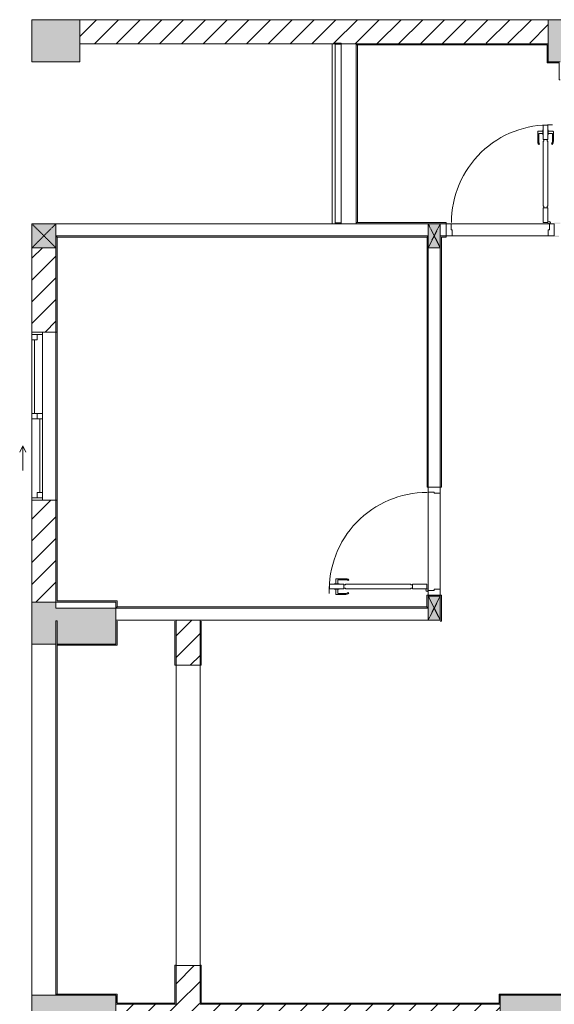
# Model space of a CAD drawing. Header units: millimetres. Extents: x 41758 to 237109, y 3795 to 78637.
# Drawn here: x 143306 to 147758, y 70037 to 78237 of the extents above; entities that cross this region are included whole.
import ezdxf

# ---------------------------------------------------------------- set-up
doc = ezdxf.new("R2010")
doc.units = ezdxf.units.MM
doc.linetypes.add('IMPORT-Dash _2_', pattern=[6, 3, -3])
for name, color, linetype, lineweight in [('A-DETL-GENF-7', 130, 'Continuous', 9), ('A-DOOR-2', 130, 'Continuous', 9), ('A-FLOR-1', 130, 'Continuous', 9), ('A-FLOR-HRAL-5', 130, 'Continuous', 9), ('A-GLAZ-3', 130, 'Continuous', 9), ('A-WALL-1', 130, 'Continuous', 9), ('A-WALL-PATT-3', 130, 'Continuous', 9), ('A_1404_dwg-1', 130, 'Continuous', 9), ('I-WALL', 130, 'Continuous', 9), ('I-WALL-1', 130, 'Continuous', 9), ('S-COLS-1', 130, 'Continuous', 9), ('S-COLS-2', 130, 'Continuous', 9), ('S-COLS-4', 130, 'Continuous', 9), ('S-COLS-7', 130, 'IMPORT-Dash _2_', 9), ('S-COLS-HDLN-1', 130, 'IMPORT-Dash _2_', 9)]:
    doc.layers.add(name, color=color, linetype=linetype, lineweight=lineweight)
pattern_1 = [(45, (0, 0), (-90.50967, 90.50967), [])]

# ---------------------------------------------------------------- blocks, each defined once
blk = doc.blocks.new('A_1404_dwg_NCV_TKTC_KET CAU_rvt-1-TKTC_MB HOÀN THIỆN SÀN TẦNG 3-4-4819833-KeyPlan-CH6')
at = {"layer": 'S-COLS-1'}
for points in [[(33652.6, 77886.9), (34052.6, 77886.9), (34052.6, 78236.9), (33652.6, 78236.9), (33652.6, 78036.9)], [(37952.6, 77886.9), (38652.6, 77886.9), (38652.6, 78236.9), (37952.6, 78236.9), (37952.6, 78026.9)], [(34352.6, 73036.9), (34352.6, 73336.9), (33852.6, 73336.9), (33847.8, 73386.9), (33652.6, 73386.9), (33652.6, 73036.9), (33852.6, 73036.9), (33852.6, 73231.9), (33862.6, 73231.9), (33862.6, 73036.9), (34104.3, 73036.9)], [(33652.6, 69761.9), (34352.6, 69761.9), (34352.6, 70111.9), (33652.6, 70111.9), (33652.6, 69836.9)], [(38042.6, 69761.9), (38852.6, 69761.9), (38852.6, 70111.9), (37552.7, 70111.9), (37552.6, 69761.9)]]:
    blk.add_hatch(color=256, dxfattribs=at).paths.add_polyline_path(points)
at = {"layer": 'A-FLOR-1'}
blk.add_line((36152.5, 78036.9), (36152.5, 76536.9), dxfattribs=at)
at = {"layer": 'S-COLS-2'}
blk.add_line((37552.6, 70036.9), (37552.6, 69836.9), dxfattribs=at)
at = {"layer": 'S-COLS-2', "flags": 128}
blk.add_lwpolyline([(33652.6, 78236.9), (33652.6, 77886.9), (34052.6, 77886.9), (34052.6, 78236.9)], close=True, dxfattribs=at)
for points in [[(38652.6, 78236.9), (37952.6, 78236.9), (37952.6, 77886.9)], [(33852.6, 73386.9), (33652.6, 73386.9), (33652.6, 73036.9), (33852.6, 73036.9)], [(33852.6, 70111.9), (33652.6, 70111.9), (33652.6, 69761.9), (34352.6, 69761.9), (34352.6, 70036.9)]]:
    blk.add_lwpolyline(points, dxfattribs=at)
blk = doc.blocks.new('A_1404_dwg_DOOR_CW_01 CANH MO-PANEL KINH - DIW_01-900x2200-CỬA GỖ VÂN LAMINATE-553393-TKTC_MB HOÀN THIỆN SÀN TẦNG 3-4-4819840-KeyPlan-CH6')
at = {"layer": 'A-DETL-GENF-7'}
for p, q in [((105158.5, 29623.9), (105158.5, 29703.4)), ((105201.5, 29707.4), (105162.5, 29707.4)), ((105166.5, 29686.4), (105166.5, 29623.9)), ((105201.5, 29690.4), (105170.5, 29690.4)), ((105245.5, 29707.4), (105284.5, 29707.4)), ((105245.5, 29690.4), (105276.5, 29690.4)), ((105280.5, 29686.4), (105280.5, 29623.9)), ((105288.5, 29623.9), (105288.5, 29703.4)), ((105166.7, 29598.1), (105173.2, 29602.7)), ((105280.4, 29598.1), (105273.8, 29602.7))]:
    blk.add_line(p, q, dxfattribs=at)
at = {"layer": 'A-DETL-GENF-7', "flags": 128}
for points in [[(105201.5, 29679.2), (105203.5, 29679.2), (105203.5, 29718.7), (105201.5, 29718.7)], [(105203.5, 29758.9), (105243.5, 29758.9), (105243.5, 29638.9), (105203.5, 29638.9)], [(105245.5, 29679.2), (105243.5, 29679.2), (105243.5, 29718.7), (105245.5, 29718.7)], [(105237.5, 29082.9), (105243.5, 29082.9), (105243.5, 29624.9), (105237.5, 29624.9), (105237.5, 29638.9), (105209.5, 29638.9), (105209.5, 29624.9), (105203.5, 29624.9), (105203.5, 29082.9), (105209.5, 29082.9), (105209.5, 29068.9), (105237.5, 29068.9)], [(105243.5, 29068.9), (105203.5, 29068.9), (105203.5, 28948.9), (105243.5, 28948.9)]]:
    blk.add_lwpolyline(points, close=True, dxfattribs=at)
at = {"layer": 'A-DETL-GENF-7'}
blk.add_circle((105193.5, 28946.9), 10, dxfattribs=at)
for centre, radius, start, end in [((105162.5, 29703.4), 4, 90, 180), ((105193.5, 28946.9), 814, 360, 92), ((105170.5, 29686.4), 4, 90, 180), ((105276.5, 29686.4), 4, 0, 90), ((105284.5, 29703.4), 4, 0, 90), ((105203.5, 29623.9), 45, 180, 215), ((105203.5, 29623.9), 37, 180, 215), ((105243.5, 29623.9), 37, 325, 0), ((105243.5, 29623.9), 45, 325, 0)]:
    blk.add_arc(centre, radius, start, end, dxfattribs=at)
at = {"layer": 'A-DOOR-2'}
blk.add_line((105193.5, 28936.9), (105218.5, 28936.9), dxfattribs=at)
at = {"layer": 'A-DOOR-2', "flags": 128}
for points in [[(105150.5, 28836.9), (105200.5, 28836.9), (105200.5, 28886.9), (105190.5, 28886.9), (105190.5, 28936.9), (105150.5, 28936.9)], [(106000.5, 28836.9), (106050.5, 28836.9), (106050.5, 28936.9), (106010.5, 28936.9), (106010.5, 28886.9), (106000.5, 28886.9)]]:
    blk.add_lwpolyline(points, close=True, dxfattribs=at)
blk = doc.blocks.new('A_1404_dwg_Railing - 50 x 10mm-901205-TKTC_MB HOÀN THIỆN SÀN TẦNG 3-4-4819861-KeyPlan-CH6')
at = {"layer": 'A-FLOR-HRAL-5', "flags": 128}
blk.add_lwpolyline([(107527.5, 61566.9), (107477.5, 61566.9), (107477.5, 61556.9), (107527.5, 61556.9)], close=True, dxfattribs=at)
blk = doc.blocks.new('A_1404_dwg_Railing - Railing-942457-TKTC_MB HOÀN THIỆN SÀN TẦNG 3-4-4819912-KeyPlan-CH6')
at = {"layer": 'A-FLOR-HRAL-5'}
for p, q in [((36177.6, 78031.9), (36177.6, 76546.5)), ((36227.6, 76546.5), (36227.6, 78031.9))]:
    blk.add_line(p, q, dxfattribs=at)
for p in [(-71299.9, 16475), (-71299.9, 14979.6)]:
    blk.add_blockref('A_1404_dwg_Railing - 50 x 10mm-901205-TKTC_MB HOÀN THIỆN SÀN TẦNG 3-4-4819861-KeyPlan-CH6', p)
blk = doc.blocks.new('A_1404_dwg_G1_SOF - BO TRU - 100x200-745959-TKTC_MB HOÀN THIỆN SÀN TẦNG 3-4-4819847-KeyPlan-CH6')
at = {"layer": 'S-COLS-1'}
blk.add_hatch(color=256, dxfattribs=at).paths.add_polyline_path([(110752.6, 56636.9), (110752.6, 56836.9), (110652.6, 56836.9), (110652.6, 56636.9)])
at = {"layer": 'S-COLS-1', "flags": 128}
blk.add_lwpolyline([(110752.6, 56836.9), (110652.6, 56836.9), (110652.6, 56636.9), (110752.6, 56636.9)], close=True, dxfattribs=at)
at = {"layer": 'S-COLS-HDLN-1'}
for p, q in [((110752.6, 56836.9), (110652.6, 56636.9)), ((110652.6, 56836.9), (110752.6, 56636.9))]:
    blk.add_line(p, q, dxfattribs=at)
blk = doc.blocks.new('A_1404_dwg_DOOR_CW_01 CANH MO-PANEL KINH - DIG_01-900x2200-CỬA NHÔM KÍNH-901215-TKTC_MB HOÀN THIỆN SÀN TẦNG 3-4-4819898-KeyPlan-CH6')
at = {"layer": 'A-DETL-GENF-7'}
for p, q in [((37864.6, 68823.9), (37864.6, 68903.4)), ((37907.6, 68907.4), (37868.6, 68907.4)), ((37872.6, 68886.4), (37872.6, 68823.9)), ((37907.6, 68890.4), (37876.6, 68890.4)), ((37951.6, 68907.4), (37990.6, 68907.4)), ((37951.6, 68890.4), (37982.6, 68890.4)), ((37986.6, 68886.4), (37986.6, 68823.9)), ((37994.6, 68823.9), (37994.6, 68903.4)), ((37872.7, 68798.1), (37879.3, 68802.7)), ((37986.4, 68798.1), (37979.9, 68802.7))]:
    blk.add_line(p, q, dxfattribs=at)
at = {"layer": 'A-DETL-GENF-7', "flags": 128}
for points in [[(37907.6, 68879.2), (37909.6, 68879.2), (37909.6, 68918.7), (37907.6, 68918.7)], [(37949.6, 68958.9), (37909.6, 68958.9), (37909.6, 68838.9), (37949.6, 68838.9)], [(37951.6, 68879.2), (37949.6, 68879.2), (37949.6, 68918.7), (37951.6, 68918.7)], [(37915.6, 68282.9), (37909.6, 68282.9), (37909.6, 68824.9), (37915.6, 68824.9), (37915.6, 68838.9), (37943.6, 68838.9), (37943.6, 68824.9), (37949.6, 68824.9), (37949.6, 68282.9), (37943.6, 68282.9), (37943.6, 68268.9), (37915.6, 68268.9)], [(37909.6, 68268.9), (37949.6, 68268.9), (37949.6, 68148.9), (37909.6, 68148.9)]]:
    blk.add_lwpolyline(points, close=True, dxfattribs=at)
at = {"layer": 'A-DETL-GENF-7'}
blk.add_circle((37959.6, 68146.9), 10, dxfattribs=at)
for centre, radius, start, end in [((37959.6, 68146.9), 814, 88, 180), ((37868.6, 68903.4), 4, 90, 180), ((37876.6, 68886.4), 4, 90, 180), ((37982.6, 68886.4), 4, 0, 90), ((37990.6, 68903.4), 4, 0, 90), ((37909.6, 68823.9), 45, 180, 215), ((37909.6, 68823.9), 37, 180, 215), ((37949.6, 68823.9), 37, 325, 0), ((37949.6, 68823.9), 45, 325, 0)]:
    blk.add_arc(centre, radius, start, end, dxfattribs=at)
at = {"layer": 'A-DOOR-2'}
blk.add_line((37959.6, 68136.9), (37934.6, 68136.9), dxfattribs=at)
at = {"layer": 'A-DOOR-2', "flags": 128}
for points in [[(37102.6, 68036.9), (37102.6, 68136.9), (37142.6, 68136.9), (37142.6, 68086.9), (37152.6, 68086.9), (37152.6, 68036.9)], [(37952.6, 68036.9), (37952.6, 68086.9), (37962.6, 68086.9), (37962.6, 68136.9), (38002.6, 68136.9), (38002.6, 68036.9)]]:
    blk.add_lwpolyline(points, close=True, dxfattribs=at)
blk = doc.blocks.new('A_1404_dwg_Railing - Railing-910893-TKTC_MB HOÀN THIỆN SÀN TẦNG 3-4-4819922-KeyPlan-CH6')
at = {"layer": 'A-FLOR-HRAL-5'}
for p, q in [((33852.6, 76426.9), (33852.6, 76436.9)), ((34362.6, 73346.9), (34362.6, 73386.9))]:
    blk.add_line(p, q, dxfattribs=at)
at = {"layer": 'A-FLOR-HRAL-5', "flags": 128}
for points in [[(33852.6, 76436.9), (33862.6, 76426.9), (36942.6, 76426.9)], [(36952.6, 76436.9), (36942.6, 76426.9), (36942.6, 74343.1), (36952.6, 74343.1)], [(36942.2, 73346.9), (36942.2, 73443.1), (36952.2, 73443.1), (36952.2, 73336.9), (36942.2, 73346.9), (34362.6, 73346.9), (34352.6, 73336.9), (34352.6, 73386.9)]]:
    blk.add_lwpolyline(points, dxfattribs=at)
blk = doc.blocks.new('A_1404_dwg_NCV_TKTC_TANG 3 - 4_rvt-1-TKTC_MB HOÀN THIỆN SÀN TẦNG 3-4-4819943-KeyPlan-CH6')
at = {"layer": 'A-WALL-PATT-3'}
for points in [[(37942.6, 78026.9), (37952.6, 78026.9), (37952.6, 78036.9), (36352.6, 78034.9), (36352.6, 78026.9), (36368.5, 78026.9)], [(37942.6, 77886.9), (37952.6, 77886.9), (37952.6, 78026.9), (37942.6, 78026.9)], [(38042.6, 77876.9), (38042.6, 77886.9), (37942.6, 77886.9), (37942.6, 77876.9), (37952.6, 77876.9)], [(34352.6, 73386.9), (34362.6, 73386.9), (34362.6, 73396.9), (33862.6, 73396.9), (33862.6, 73386.9)], [(34352.6, 73026.9), (34362.6, 73026.9), (34362.6, 73226.9), (34352.6, 73226.9), (34352.6, 73036.9)], [(33862.6, 73026.9), (34352.6, 73026.9), (34352.6, 73036.9), (33862.6, 73036.9)], [(33852.6, 70111.9), (34362.6, 70111.9), (34362.6, 70121.9), (33852.6, 70121.9)], [(34362.6, 70046.9), (34362.6, 70111.9), (34352.6, 70111.9), (34352.6, 70046.9)], [(37552.6, 70046.9), (37552.7, 70046.9), (37552.6, 70121.9), (37542.7, 70121.9), (37542.7, 70046.9), (37552.6, 70046.9)], [(38852.6, 70111.9), (38862.7, 70111.9), (38862.7, 70121.9), (37552.7, 70121.9), (37552.7, 70111.9), (38077.1, 70111.9)], [(34352.6, 70036.9), (34842.6, 70036.9), (34842.6, 70046.9), (34352.6, 70046.9)], [(37542.7, 70036.9), (37552.7, 70036.9), (37552.6, 70046.9), (35052.6, 70046.9), (35052.6, 70036.9), (37542.6, 70036.9)]]:
    blk.add_hatch(color=256, dxfattribs=at).paths.add_polyline_path(points)
h = blk.add_hatch(color=256, dxfattribs=at)
h.paths.add_polyline_path([(38002.6, 76536.9), (38052.6, 76536.9), (38052.6, 76546.9), (38002.6, 76546.9)])
h.paths.add_polyline_path([(36352.6, 76536.9), (37102.6, 76536.9), (37102.6, 76546.9), (36352.6, 76546.9)])
h = blk.add_hatch(color=256, dxfattribs=at)
h.paths.add_polyline_path([(33852.6, 73386.9), (33862.6, 73386.9), (33862.6, 74235.3), (33852.6, 74235.3), (33852.6, 73396.9)])
h.paths.add_polyline_path([(33852.6, 75635.3), (33862.6, 75635.3), (33862.6, 76426.9), (33852.6, 76426.9), (33852.6, 76336.9)])
h = blk.add_hatch(color=256, dxfattribs=at)
h.paths.add_polyline_path([(37062.6, 73226.9), (37062.6, 73443.1), (37052.6, 73443.1), (37052.6, 73226.9)])
h.paths.add_polyline_path([(37062.6, 74343.1), (37062.6, 76436.9), (37052.6, 76436.9), (37052.6, 74343.1)])
h = blk.add_hatch(color=256, dxfattribs=at)
h.paths.add_polyline_path([(38002.6, 76426.9), (38042.6, 76426.9), (38042.6, 76436.9), (38002.6, 76436.9)])
h.paths.add_polyline_path([(37062.6, 76426.9), (37102.6, 76426.9), (37102.6, 76436.9), (37062.6, 76436.9)])
h = blk.add_hatch(color=256, dxfattribs=at)
h.paths.add_polyline_path([(34852.6, 70036.9), (34852.6, 70362.4), (34842.6, 70360.3), (34842.6, 70036.9)])
h.paths.add_polyline_path([(34852.6, 72862.4), (34852.6, 73226.9), (34842.6, 73226.9), (34842.6, 72862.4)])
h = blk.add_hatch(color=256, dxfattribs=at)
h.paths.add_polyline_path([(35062.6, 70046.9), (35062.6, 70362.4), (35052.6, 70360.3), (35052.6, 70046.9)])
h.paths.add_polyline_path([(35052.6, 72862.4), (35062.6, 72862.4), (35062.6, 73226.9), (35052.6, 73226.9)])
at = {"layer": 'A-FLOR-1'}
for p, q in [((37952.6, 76436.9), (37152.6, 76436.9)), ((36952.6, 73483.1), (36952.6, 74303.1)), ((37052.6, 74293.1), (37052.6, 73493.1)), ((34352.6, 73236.9), (34352.6, 73226.9)), ((34852.6, 73226.9), (34852.6, 73236.9)), ((35052.6, 73236.9), (35052.6, 73226.9)), ((34852.6, 70360.3), (35052.6, 70360.3))]:
    blk.add_line(p, q, dxfattribs=at)
at = {"layer": 'A-FLOR-1', "flags": 128}
for points in [[(33852.6, 73386.9), (33852.6, 73336.9), (34352.6, 73336.9)], [(34852.6, 70362.4), (34852.6, 72860.3), (34852.6, 72862.4)], [(35052.6, 72862.4), (35052.6, 70362.4), (35052.6, 72860.3), (34852.6, 72860.3)]]:
    blk.add_lwpolyline(points, dxfattribs=at)
at = {"layer": 'A-WALL-1'}
for p, q in [((36227.6, 78036.9), (36352.6, 78036.9)), ((36352.6, 78026.9), (36352.6, 76546.9)), ((33852.6, 76536.9), (33852.6, 76436.9)), ((36177.6, 76536.9), (33852.6, 76536.9)), ((36952.6, 76536.9), (36227.6, 76536.9)), ((37102.6, 76536.9), (37052.6, 76536.9)), ((37102.6, 76436.9), (37102.6, 76536.9)), ((37142.6, 76536.9), (37962.6, 76536.9)), ((33852.6, 76436.9), (36952.6, 76436.9)), ((37052.6, 76436.9), (37062.6, 76436.9)), ((37062.6, 76436.9), (37102.6, 76436.9)), ((37952.6, 76436.9), (37152.6, 76436.9)), ((36952.6, 76336.9), (36952.6, 74343.1)), ((37052.6, 74343.1), (37052.6, 76336.9)), ((36952.6, 74343.1), (37052.6, 74343.1)), ((36952.6, 73483.1), (36952.6, 74303.1)), ((37052.6, 74293.1), (37052.6, 73493.1)), ((37052.6, 73443.1), (36952.6, 73443.1)), ((36952.6, 73443.1), (36952.6, 73436.9)), ((37052.6, 73436.9), (37052.6, 73443.1))]:
    blk.add_line(p, q, dxfattribs=at)
at = {"layer": 'A-WALL-1', "flags": 128}
for points in [[(36152.6, 76536.9), (36152.6, 78036.9), (36177.6, 78036.9)], [(36952.6, 73336.9), (34352.6, 73336.9), (34352.6, 73236.9), (36952.6, 73236.9)]]:
    blk.add_lwpolyline(points, dxfattribs=at)
at = {"layer": 'I-WALL'}
for p, q in [((36362.6, 78026.9), (36362.6, 76546.9)), ((37052.6, 76536.9), (37102.6, 76536.9)), ((37102.6, 76436.9), (37062.6, 76436.9)), ((37052.6, 76336.9), (37052.6, 74343.1)), ((33852.6, 74235.3), (33852.6, 75635.3)), ((33862.6, 75635.3), (33862.6, 74235.3)), ((37052.6, 73443.1), (37052.6, 73436.9)), ((33862.6, 73026.9), (33862.6, 70121.9))]:
    blk.add_line(p, q, dxfattribs=at)
at = {"layer": 'I-WALL', "flags": 128}
blk.add_lwpolyline([(33852.6, 70121.9), (33852.6, 73231.9), (33862.6, 73231.9), (33862.6, 73036.9)], dxfattribs=at)
at = {"layer": 'I-WALL-1'}
for p, q in [((33852.6, 76426.9), (33852.6, 76336.9)), ((37062.6, 76436.9), (37052.6, 76436.9))]:
    blk.add_line(p, q, dxfattribs=at)
at = {"layer": 'I-WALL-1', "flags": 128}
for points in [[(38052.6, 77886.9), (38042.6, 77886.9), (37952.6, 77886.9), (37952.6, 78026.9), (37952.6, 78036.9), (36352.6, 78036.9), (36352.6, 78026.9), (37942.6, 78026.9), (37942.6, 77886.9), (37942.6, 77876.9), (38042.6, 77876.9), (38042.6, 77736.9), (38052.6, 77736.9)], [(37102.6, 76536.9), (37102.6, 76546.9), (36352.6, 76546.9), (36352.6, 76536.9), (36952.6, 76536.9)], [(33852.6, 76336.9), (33852.6, 75635.3), (33862.6, 75635.3), (33862.6, 76426.9)], [(37052.6, 74343.1), (37062.6, 74343.1), (37062.6, 76426.9), (37102.6, 76426.9), (37102.6, 76436.9)], [(34362.6, 73386.9), (34362.6, 73396.9), (33862.6, 73396.9), (33862.6, 74235.3), (33852.6, 74235.3), (33852.6, 73386.9), (33862.6, 73386.9), (34352.6, 73386.9)], [(37052.6, 73226.9), (37062.6, 73226.9), (37062.6, 73443.1), (37052.6, 73443.1)], [(34352.6, 73226.9), (34352.6, 73036.9), (33862.6, 73036.9), (33862.6, 73026.9), (34352.6, 73026.9), (34362.6, 73026.9), (34362.6, 73226.9)], [(34842.6, 73226.9), (34842.6, 72862.4), (34852.6, 72862.4), (34852.6, 73226.9)], [(35052.6, 73226.9), (35052.6, 72862.4), (35062.6, 72862.4), (35062.6, 73226.9)]]:
    blk.add_lwpolyline(points, dxfattribs=at)
for points in [[(34362.6, 70111.9), (34362.6, 70121.9), (33852.6, 70121.9), (33852.6, 70111.9), (34352.6, 70111.9), (34352.6, 70046.9), (34352.6, 70036.9), (34842.6, 70036.9), (34852.6, 70036.9), (34852.6, 70362.4), (34842.6, 70362.4), (34842.6, 70046.9), (34362.6, 70046.9)], [(38862.7, 70046.9), (38862.7, 70111.9), (38862.7, 70121.9), (37552.7, 70121.9), (37542.7, 70121.9), (37542.7, 70046.9), (35062.6, 70046.9), (35062.6, 70362.4), (35052.6, 70362.4), (35052.6, 70046.9), (35052.6, 70036.9), (37552.7, 70036.9), (37552.7, 70046.9), (37552.7, 70111.9), (38852.7, 70111.9), (38852.7, 70036.9), (38862.7, 70036.9), (41842.6, 70036.9), (41852.6, 70036.9), (41852.6, 70187.4), (41842.6, 70187.4), (41842.6, 70046.9)]]:
    blk.add_lwpolyline(points, close=True, dxfattribs=at)
for name, p in [('A_1404_dwg_Railing - Railing-942457-TKTC_MB HOÀN THIỆN SÀN TẦNG 3-4-4819912-KeyPlan-CH6', (0, 0)), ('A_1404_dwg_DOOR_CW_01 CANH MO-PANEL KINH - DIG_01-900x2200-CỬA NHÔM KÍNH-901215-TKTC_MB HOÀN THIỆN SÀN TẦNG 3-4-4819898-KeyPlan-CH6', (0, 8400)), ('A_1404_dwg_G1_SOF - BO TRU - 100x200-745959-TKTC_MB HOÀN THIỆN SÀN TẦNG 3-4-4819847-KeyPlan-CH6', (-73700, 19700)), ('A_1404_dwg_Railing - Railing-910893-TKTC_MB HOÀN THIỆN SÀN TẦNG 3-4-4819922-KeyPlan-CH6', (0, 0)), ('A_1404_dwg_G1_SOF - BO TRU - 100x200-745959-TKTC_MB HOÀN THIỆN SÀN TẦNG 3-4-4819847-KeyPlan-CH6', (-73700, 16600))]:
    blk.add_blockref(name, p)
at = {"rotation": 90}
blk.add_blockref('A_1404_dwg_DOOR_CW_01 CANH MO-PANEL KINH - DIW_01-900x2200-CỬA GỖ VÂN LAMINATE-553393-TKTC_MB HOÀN THIỆN SÀN TẦNG 3-4-4819840-KeyPlan-CH6', (65889.5, -31707.4), dxfattribs=at)
blk = doc.blocks.new('A_1404_dwg_1_FAMILY RVT - W01-WxH 1400x1400xmm-411185-TKTC_MB HOÀN THIỆN SÀN TẦNG 3-4-4819948-KeyPlan-CH6')
at = {"layer": 'A-GLAZ-3'}
for p, q in [((39104.2, 78313.1), (38901, 78313.1)), ((38671.7, 78236.9), (38671.7, 78148)), ((39374.9, 78236.9), (39330.4, 78236.9)), ((40052.6, 78236.9), (39989.1, 78236.9)), ((40033.6, 78236.9), (40033.6, 78148)), ((39330.4, 78170.3), (38716.1, 78170.3)), ((39330.4, 78192.5), (39374.9, 78192.5)), ((39989.1, 78214.7), (39374.9, 78214.7))]:
    blk.add_line(p, q, dxfattribs=at)
at = {"layer": 'A-GLAZ-3', "flags": 128}
for points in [[(39053.4, 78338.5), (39104.2, 78313.1), (39053.4, 78287.7)], [(38652.6, 78036.9), (38652.6, 78236.9), (40052.6, 78236.9), (40052.6, 78036.9)], [(39330.4, 78148), (39330.4, 78236.9), (38671.7, 78236.9), (38652.6, 78236.9)], [(39374.9, 78148), (39374.9, 78236.9), (39989.1, 78236.9), (39989.1, 78192.5), (40033.6, 78192.5)], [(40052.6, 78148), (40033.6, 78148), (39374.9, 78148), (39330.4, 78148), (38716.1, 78148), (38652.6, 78148)], [(38671.7, 78192.5), (38716.1, 78192.5), (38716.1, 78148)]]:
    blk.add_lwpolyline(points, dxfattribs=at)
blk = doc.blocks.new('A_1404_dwg_G1_SOF - BO TRU - 200x200-V8-TKTC_MB HOÀN THIỆN SÀN TẦNG 3-4-4819987-KeyPlan-CH6')
at = {"layer": 'S-COLS-7'}
blk.add_hatch(color=256, dxfattribs=at).paths.add_polyline_path([(46552.7, 71511.9), (46752.6, 71511.9), (46752.6, 71711.9), (46552.6, 71711.9), (46552.6, 71511.9)])
at = {"layer": 'S-COLS-4', "flags": 128}
blk.add_lwpolyline([(46752.6, 71711.9), (46552.6, 71711.9), (46552.6, 71511.9), (46752.6, 71511.9)], dxfattribs=at)
at = {"layer": 'S-COLS-HDLN-1'}
for p, q in [((46752.6, 71711.9), (46552.6, 71511.9)), ((46552.6, 71711.9), (46752.6, 71511.9))]:
    blk.add_line(p, q, dxfattribs=at)
blk = doc.blocks.new('A_1404_dwg-4819832-KeyPlan-CH6')
at = {"layer": 'A-WALL-PATT-3'}
h = blk.add_hatch(dxfattribs=at)
h.set_pattern_fill('FP_41', color=256, style=0, pattern_type=2)
h.set_pattern_definition(pattern_1)
h.paths.add_polyline_path([(36227.6, 78036.9), (37952.6, 78041.9), (37952.6, 78236.9), (34052.6, 78236.9), (34052.6, 78036.9), (36227.6, 78037.3)])
h = blk.add_hatch(dxfattribs=at)
h.set_pattern_fill('FP_41', color=256, style=0, pattern_type=2)
h.set_pattern_definition(pattern_1)
h.paths.add_polyline_path([(33652.6, 73386.9), (33852.6, 73386.9), (33852.6, 74235.3), (33652.6, 74235.3), (33652.6, 73699.3)])
h.paths.add_polyline_path([(33852.6, 75635.3), (33852.6, 76336.9), (33652.6, 76336.9), (33652.6, 75635.3)])
h = blk.add_hatch(dxfattribs=at)
h.set_pattern_fill('FP_41', color=256, style=0, pattern_type=2)
h.set_pattern_definition(pattern_1)
h.paths.add_polyline_path([(35052.6, 70036.9), (35052.6, 70360.3), (34852.6, 70360.3), (34852.6, 70036.9)])
h.paths.add_polyline_path([(34852.6, 72860.3), (35052.6, 72862.4), (35052.6, 73236.9), (34852.6, 73236.9), (34852.6, 72862.4)])
h = blk.add_hatch(dxfattribs=at)
h.set_pattern_fill('FP_41', color=256, style=0, pattern_type=2)
h.set_pattern_definition(pattern_1)
h.paths.add_polyline_path([(36477.5, 69836.9), (37552.6, 69840.3), (37552.6, 70036.9), (34352.6, 70036.9), (34352.6, 69836.9), (36352.6, 69836.9)])
at = {"layer": 'A-WALL-1'}
for p, q in [((34052.6, 78236.9), (34052.6, 78036.9)), ((37952.6, 78236.9), (34052.6, 78236.9)), ((37952.6, 78036.9), (37952.6, 78236.9)), ((34052.6, 78036.9), (36152.6, 78036.9)), ((33652.6, 76336.9), (33652.6, 75635.3)), ((33652.6, 74235.3), (33652.6, 73386.9)), ((33652.6, 73386.9), (33852.6, 73386.9)), ((33652.6, 70111.9), (33652.6, 73036.9))]:
    blk.add_line(p, q, dxfattribs=at)
for name, p in [('A_1404_dwg_NCV_TKTC_KET CAU_rvt-1-TKTC_MB HOÀN THIỆN SÀN TẦNG 3-4-4819833-KeyPlan-CH6', (0, 0)), ('A_1404_dwg_NCV_TKTC_TANG 3 - 4_rvt-1-TKTC_MB HOÀN THIỆN SÀN TẦNG 3-4-4819943-KeyPlan-CH6', (0, 0)), ('A_1404_dwg_G1_SOF - BO TRU - 200x200-V8-TKTC_MB HOÀN THIỆN SÀN TẦNG 3-4-4819987-KeyPlan-CH6', (-12900, 4825))]:
    blk.add_blockref(name, p)
at = {"rotation": 89.9999999999999}
blk.add_blockref('A_1404_dwg_1_FAMILY RVT - W01-WxH 1400x1400xmm-411185-TKTC_MB HOÀN THIỆN SÀN TẦNG 3-4-4819948-KeyPlan-CH6', (111889.5, 35582.7), dxfattribs=at)

msp = doc.modelspace()

# ---------------------------------------------------------------- block references
at = {"layer": 'A_1404_dwg-1'}
msp.add_blockref('A_1404_dwg-4819832-KeyPlan-CH6', (109755.1, 0), dxfattribs=at)

doc.saveas('drawing.dxf')
